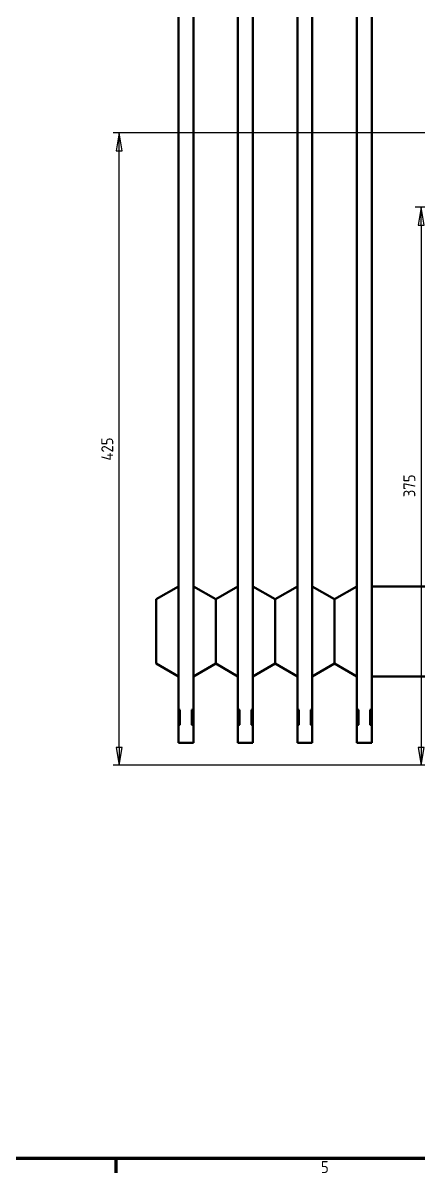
# Model space of a CAD drawing. Header units: millimetres. Extents: x 0 to 3364, y 0 to 2376.
# Drawn here: x 1900 to 2166, y 70 to 843 of the extents above; entities that cross this region are included whole.
import ezdxf

# ---------------------------------------------------------------- set-up
doc = ezdxf.new("R2010")
doc.units = ezdxf.units.MM
doc.header["$LTSCALE"] = 4
doc.layers.get('0').update_dxf_attribs({"lineweight": 25})
for name, color, linetype, lineweight in [('가시적인 것(ISO)', 7, 'Continuous', 50), ('경계(ISO)', 7, 'Continuous', 70), ('치수(ISO)', 7, 'Continuous', 25)]:
    doc.layers.add(name, color=color, linetype=linetype, lineweight=lineweight)
doc.styles.add('ISO ProportionalPSTEK', font='isocp.shx')
doc.dimstyles.new('PSTEK', dxfattribs={"dimscale": 4, "dimtxt": 2, "dimasz": 3, "dimexe": 1, "dimexo": 1, "dimgap": 1, "dimtad": 1, "dimrnd": 1e-08, "dimdsep": 46, "dimtxsty": 'ISO ProportionalPSTEK', "dimblk": 'Filled-1', "dimcen": 0.09, "dimdle": 10, "dimclrd": 3, "dimclre": 3, "dimclrt": 1, "dimadec": 1, "dimazin": 2, "dimtfac": 1, "dimtmove": 0, "dimatfit": 3, "dimfxl": 0, "dimtolj": 1, "dimlwd": -1, "dimlwe": -1, "dimarcsym": 0})

# ---------------------------------------------------------------- blocks, each defined once
blk = doc.blocks.new('경계 Default Border')
at = {"layer": '경계(ISO)'}
blk.add_line((490.58, 20), (490.58, 17.6), dxfattribs=at)
at = {"layer": '경계(ISO)', "flags": 128}
blk.add_lwpolyline([(20, 20), (20, 574), (821, 574), (821, 20), (20, 20)], dxfattribs=at)
at = {"layer": '경계(ISO)', "color": 1, "insert": (525.05, 17.58), "char_height": 2, "attachment_point": 7, "style": 'ISO ProportionalPSTEK'}
blk.add_mtext('5', dxfattribs=at)
blk = doc.blocks.new('Filled-1')
at = {"color": 0}
for p, q in [((0, 0), (-1, 0.167)), ((-1, 0.167), (-1, -0.167)), ((-1, 0), (0, 0)), ((-1, -0.167), (0, 0))]:
    blk.add_line(p, q, dxfattribs=at)
at = {"color": 0, "flags": 128}
blk.add_lwpolyline([(-1, -0.167), (0, 0), (-1, 0.167), (-1, -0.167)], dxfattribs=at)
at = {"color": 0}
blk.add_solid([(-1, -0.167), (0, 0), (-1, 0.167), (-1, -0.167)], dxfattribs=at)
blk = doc.blocks.new('*D67')
at = {"layer": 'Defpoints', "color": 0, "transparency": 16777216}
for p in [(1964.48, 769.32), (2207.74, 769.32), (2174.19, 344.32)]:
    blk.add_point(p, dxfattribs=at)
at = {"layer": '치수(ISO)', "color": 3, "transparency": 16777216}
for p, q in [((2203.74, 769.32), (1960.48, 769.32)), ((1964.48, 356.32), (1964.48, 757.32)), ((2170.19, 344.32), (1960.48, 344.32))]:
    blk.add_line(p, q, dxfattribs=at)
at = {"layer": '치수(ISO)', "color": 3, "transparency": 16777216, "xscale": 12, "yscale": 12, "zscale": 12}
for p, rotation in [((1964.48, 769.32), 90), ((1964.48, 344.32), 270)]:
    blk.add_blockref('Filled-1', p, dxfattribs=dict(at, rotation=rotation))
at = {"layer": '치수(ISO)', "color": 1, "transparency": 16777216, "insert": (1952.48, 549.05), "char_height": 8, "attachment_point": 1, "rotation": 90, "style": 'ISO ProportionalPSTEK'}
blk.add_mtext('\\A1;425', dxfattribs=at)
blk = doc.blocks.new('*D85')
at = {"layer": 'Defpoints', "color": 0, "transparency": 16777216}
for p in [(2207.69, 719.32), (2167.69, 344.32), (2171.19, 344.32)]:
    blk.add_point(p, dxfattribs=at)
at = {"layer": '치수(ISO)', "color": 3, "transparency": 16777216}
for p, q in [((2203.69, 719.32), (2163.69, 719.32)), ((2167.69, 707.32), (2167.69, 356.32))]:
    blk.add_line(p, q, dxfattribs=at)
at = {"layer": '치수(ISO)', "color": 3, "transparency": 16777216, "xscale": 12, "yscale": 12, "zscale": 12}
for p, rotation in [((2167.69, 719.32), 90), ((2167.69, 344.32), 270)]:
    blk.add_blockref('Filled-1', p, dxfattribs=dict(at, rotation=rotation))
at = {"layer": '치수(ISO)', "color": 1, "transparency": 16777216, "insert": (2155.69, 524.45), "char_height": 8, "attachment_point": 1, "rotation": 90, "style": 'ISO ProportionalPSTEK'}
blk.add_mtext('\\A1;375', dxfattribs=at)

msp = doc.modelspace()

# ---------------------------------------------------------------- linework, layer by layer
at = {"layer": '가시적인 것(ISO)'}
for p, q in [((2004.3943, 411.35), (2004.3943, 1057.2819)), ((2014.3943, 1057.2819), (2014.3943, 411.35)), ((2044.3943, 411.35), (2044.3943, 1057.2819)), ((2054.3943, 1057.2819), (2054.3943, 411.35)), ((2084.3943, 411.35), (2084.3943, 1057.2819)), ((2094.3943, 1057.2819), (2094.3943, 411.35)), ((2124.3943, 411.35), (2124.3943, 1057.2819)), ((2134.3943, 1057.2819), (2134.3943, 411.35)), ((1989.3943, 455.9057), (2004.3943, 464.566)), ((2029.3943, 455.9057), (2014.3943, 464.566)), ((2029.3943, 455.9057), (2044.3943, 464.566)), ((2069.3943, 455.9057), (2054.3943, 464.566)), ((2069.3943, 455.9057), (2084.3943, 464.566)), ((2109.3943, 455.9057), (2094.3943, 464.566)), ((2109.3943, 455.9057), (2124.3943, 464.566)), ((2134.3943, 464.566), (2201.1943, 464.566)), ((1989.3943, 455.9057), (1989.3943, 412.7262)), ((2029.3943, 455.9057), (2029.3943, 412.7262)), ((2069.3943, 455.9057), (2069.3943, 412.7262)), ((2109.3943, 455.9057), (2109.3943, 412.7262)), ((1989.3943, 412.7262), (2004.3943, 404.066)), ((2004.3943, 411.35), (2004.3943, 387.8577)), ((2029.3943, 412.7262), (2014.3943, 404.066)), ((2014.3943, 387.8577), (2014.3943, 411.35)), ((2029.3943, 412.7262), (2044.3943, 404.066)), ((2044.3943, 411.35), (2044.3943, 387.8577)), ((2069.3943, 412.7262), (2054.3943, 404.066)), ((2054.3943, 387.8577), (2054.3943, 411.35)), ((2069.3943, 412.7262), (2084.3943, 404.066)), ((2084.3943, 411.35), (2084.3943, 387.8577)), ((2109.3943, 412.7262), (2094.3943, 404.066)), ((2094.3943, 387.8577), (2094.3943, 411.35)), ((2109.3943, 412.7262), (2124.3943, 404.066)), ((2124.3943, 411.35), (2124.3943, 387.8577)), ((2134.3943, 387.8577), (2134.3943, 411.35)), ((2134.3943, 404.066), (2201.1943, 404.066)), ((2004.3943, 382.0158), (2004.3943, 387.8577)), ((2014.3943, 387.8577), (2014.3943, 382.0158)), ((2044.3943, 382.0158), (2044.3943, 387.8577)), ((2054.3943, 387.8577), (2054.3943, 382.0158)), ((2084.3943, 382.0158), (2084.3943, 387.8577)), ((2094.3943, 387.8577), (2094.3943, 382.0158)), ((2124.3943, 382.0158), (2124.3943, 387.8577)), ((2134.3943, 387.8577), (2134.3943, 382.0158)), ((2004.3943, 382.0158), (2005.3943, 381.5821)), ((2004.3943, 371.0967), (2004.3943, 382.0158)), ((2005.3943, 381.5821), (2005.3943, 371.5305)), ((2013.3943, 381.5821), (2014.3943, 382.0158)), ((2013.3943, 371.5305), (2013.3943, 381.5821)), ((2014.3943, 382.0158), (2014.3943, 371.0967)), ((2044.3943, 382.0158), (2045.3943, 381.5821)), ((2044.3943, 371.0967), (2044.3943, 382.0158)), ((2045.3943, 381.5821), (2045.3943, 371.5305)), ((2053.3943, 381.5821), (2054.3943, 382.0158)), ((2053.3943, 371.5305), (2053.3943, 381.5821)), ((2054.3943, 382.0158), (2054.3943, 371.0967)), ((2084.3943, 382.0158), (2085.3943, 381.5821)), ((2084.3943, 371.0967), (2084.3943, 382.0158)), ((2085.3943, 381.5821), (2085.3943, 371.5305)), ((2093.3943, 381.5821), (2094.3943, 382.0158)), ((2093.3943, 371.5305), (2093.3943, 381.5821)), ((2094.3943, 382.0158), (2094.3943, 371.0967)), ((2124.3943, 382.0158), (2125.3943, 381.5821)), ((2124.3943, 371.0967), (2124.3943, 382.0158)), ((2125.3943, 381.5821), (2125.3943, 371.5305)), ((2133.3943, 381.5821), (2134.3943, 382.0158)), ((2133.3943, 371.5305), (2133.3943, 381.5821)), ((2134.3943, 382.0158), (2134.3943, 371.0967)), ((2005.3943, 371.5305), (2004.3943, 371.0967)), ((2004.3943, 365.3467), (2004.3943, 371.0967)), ((2014.3943, 371.0967), (2013.3943, 371.5305)), ((2014.3943, 371.0967), (2014.3943, 365.3467)), ((2045.3943, 371.5305), (2044.3943, 371.0967)), ((2044.3943, 365.3467), (2044.3943, 371.0967)), ((2054.3943, 371.0967), (2053.3943, 371.5305)), ((2054.3943, 371.0967), (2054.3943, 365.3467)), ((2085.3943, 371.5305), (2084.3943, 371.0967)), ((2084.3943, 365.3467), (2084.3943, 371.0967)), ((2094.3943, 371.0967), (2093.3943, 371.5305)), ((2094.3943, 371.0967), (2094.3943, 365.3467)), ((2125.3943, 371.5305), (2124.3943, 371.0967)), ((2124.3943, 365.3467), (2124.3943, 371.0967)), ((2134.3943, 371.0967), (2133.3943, 371.5305)), ((2134.3943, 371.0967), (2134.3943, 365.3467)), ((2004.3943, 365.3467), (2004.3943, 359.316)), ((2014.3943, 359.316), (2014.3943, 365.3467)), ((2044.3943, 365.3467), (2044.3943, 359.316)), ((2054.3943, 359.316), (2054.3943, 365.3467)), ((2084.3943, 365.3467), (2084.3943, 359.316)), ((2094.3943, 359.316), (2094.3943, 365.3467)), ((2124.3943, 365.3467), (2124.3943, 359.316)), ((2134.3943, 359.316), (2134.3943, 365.3467)), ((2004.3943, 359.316), (2014.3943, 359.316)), ((2044.3943, 359.316), (2054.3943, 359.316)), ((2084.3943, 359.316), (2094.3943, 359.316)), ((2124.3943, 359.316), (2134.3943, 359.316))]:
    msp.add_line(p, q, dxfattribs=at)

# ---------------------------------------------------------------- block references
at = {"xscale": 4, "yscale": 4, "zscale": 4}
msp.add_blockref('경계 Default Border', (0, 0), dxfattribs=at)

# ---------------------------------------------------------------- dimensions: what is measured, and where the dimension line sits
at = {"layer": '치수(ISO)', "color": 3}
for base, p1, p2, angle, override, picture, middle in [((1964.4766, 769.316), (2174.1943, 344.316), (2207.7358, 769.316), 270, {"dimdec": 2, "dimtp": 0, "dimtm": 0, "dimtdec": 2, "dimtofl": 0, "dimatfit": 1}, '*D67', (1964.4766, 556.816)), ((2167.6943, 344.316), (2207.6943, 719.316), (2171.1943, 344.316), 90, {"dimdec": 2, "dimse2": 1, "dimtp": 0, "dimtm": 0, "dimtdec": 2, "dimtofl": 0, "dimatfit": 1}, '*D85', (2167.6943, 531.816))]:
    dim = msp.add_linear_dim(base=base, p1=p1, p2=p2, angle=angle, dimstyle='PSTEK', override=override, dxfattribs=at)
    dim.commit()
    dim.dimension.update_dxf_attribs({"geometry": picture, "text_midpoint": middle, "dimtype": 160})

doc.saveas('drawing.dxf')
